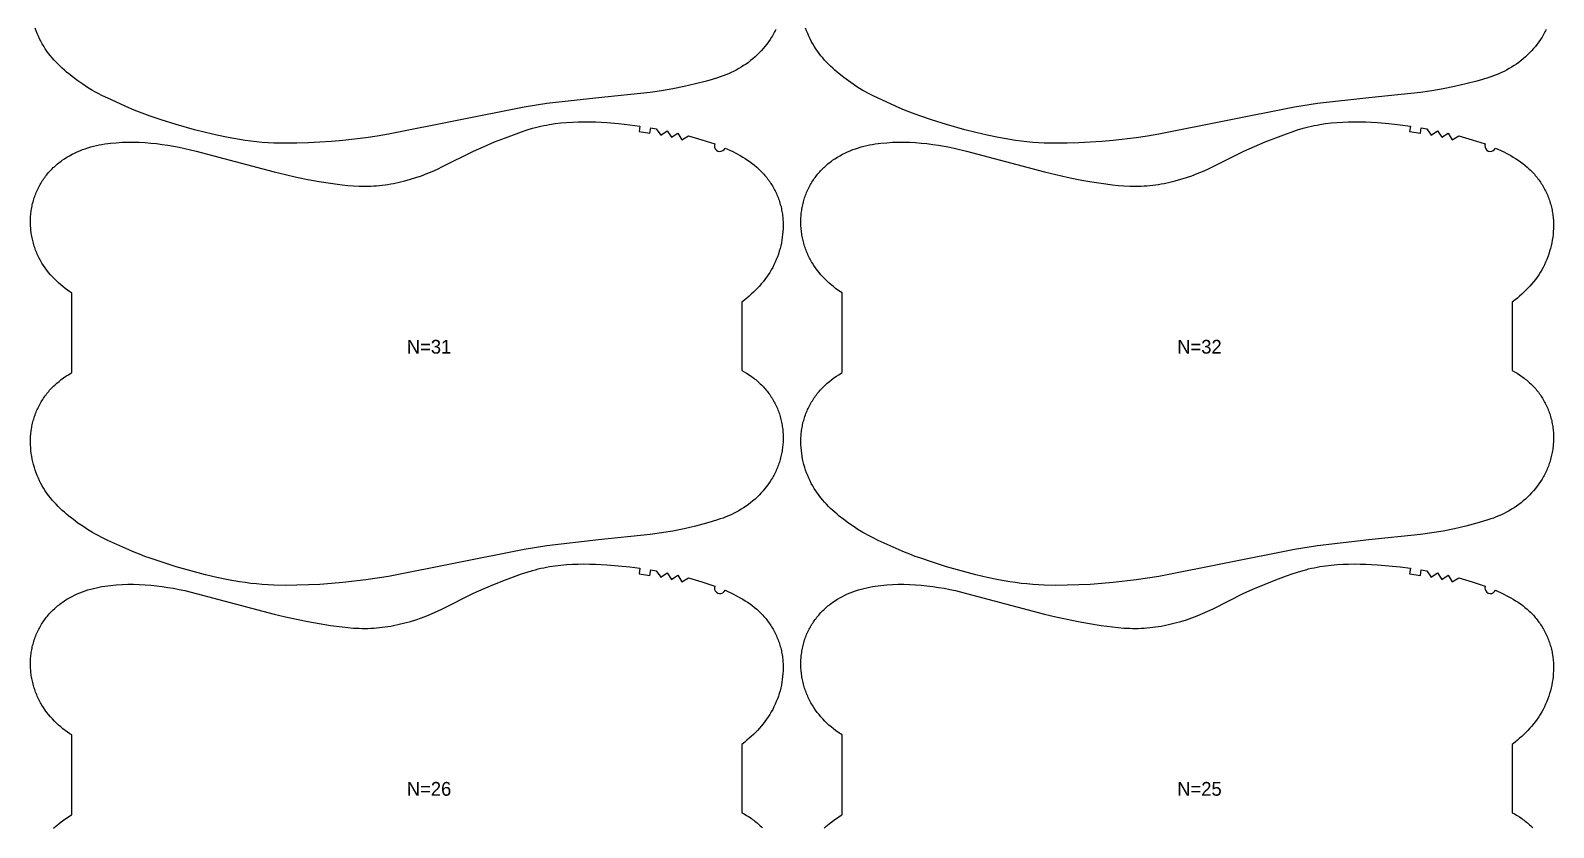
# Model space of a CAD drawing. Header units: inches. Extents: x 0 to 1960, y -78 to 1069.
# Drawn here: x 561 to 1115, y 490 to 780 of the extents above; entities that cross this region are included whole.
import ezdxf

# ---------------------------------------------------------------- set-up
doc = ezdxf.new("R2010")
doc.units = ezdxf.units.IN

msp = doc.modelspace()

# ---------------------------------------------------------------- linework, layer by layer
at = {"layer": '1'}
for points in [[(831.8491, 779.9067), (831.6227, 779.435), (831.3878, 778.9673), (831.1443, 778.5039), (830.8927, 778.0449), (830.6329, 777.5903), (830.3651, 777.1402), (829.8063, 776.2541), (829.2175, 775.3873), (828.5998, 774.5407), (827.9547, 773.7149), (827.2831, 772.9108), (826.586, 772.129), (825.8643, 771.37), (825.1189, 770.6343), (824.3507, 769.9227), (823.5604, 769.2355), (822.7489, 768.5735), (821.9172, 767.9371), (821.0661, 767.3269), (820.1966, 766.7429), (819.3099, 766.1853), (818.4071, 765.6541), (817.4892, 765.1493), (816.5573, 764.6711), (815.6125, 764.2194), (814.6559, 763.7943), (813.6887, 763.3955), (812.7118, 763.0208), (811.7266, 762.6679), (810.7341, 762.3341), (808.7321, 761.7142), (806.7152, 761.1412), (802.6607, 760.0834), (798.5809, 759.1372), (794.4744, 758.3078), (790.3441, 757.6065), (786.1947, 757.0352), (767.4483, 755.0458), (748.7128, 752.9558), (740.4426, 751.6145), (691.1347, 741.822), (686.9989, 741.1559), (682.8509, 740.5663), (674.5311, 739.5766), (670.3584, 739.2053), (666.1788, 738.9195), (661.9947, 738.7143), (657.8071, 738.5906), (653.6174, 738.557), (649.4293, 738.6455), (647.3373, 738.7467), (645.2477, 738.8889), (643.1614, 739.0731), (641.0795, 739.3002), (639.0025, 739.5705), (636.9311, 739.8813), (632.8053, 740.6104), (628.7035, 741.4615), (624.6241, 742.4144), (620.5658, 743.4539), (613.9491, 745.3421), (608.5251, 747.0507), (604.5522, 748.3841), (602.5807, 749.091), (600.6243, 749.8364), (598.6856, 750.6255), (596.7607, 751.4495), (589.115, 754.8868), (587.2277, 755.7944), (585.367, 756.7523), (584.4493, 757.2552), (583.5407, 757.7745), (581.7503, 758.8598), (579.9955, 760.0036), (578.2762, 761.2011), (576.593, 762.449), (574.9509, 763.7499), (574.1472, 764.4214), (573.3559, 765.1076), (572.5778, 765.8089), (571.8138, 766.526), (571.0646, 767.2592), (570.3321, 768.0091), (569.6181, 768.7762), (568.9246, 769.5612), (568.2535, 770.3644), (567.6068, 771.1865), (566.9863, 772.0279), (566.394, 772.8893), (565.8315, 773.7708), (565.2991, 774.6715), (564.7969, 775.59), (564.325, 776.5251), (563.8834, 777.4754), (563.472, 778.4395), (563.091, 779.4163), (562.7405, 780.4044)], [(1111.8491, 779.9067), (1111.6227, 779.435), (1111.3878, 778.9673), (1111.1443, 778.5039), (1110.8927, 778.0449), (1110.6329, 777.5903), (1110.3651, 777.1402), (1109.8063, 776.2541), (1109.2175, 775.3873), (1108.5998, 774.5407), (1107.9547, 773.7149), (1107.2831, 772.9108), (1106.586, 772.129), (1105.8643, 771.37), (1105.1189, 770.6343), (1104.3507, 769.9227), (1103.5604, 769.2355), (1102.7489, 768.5735), (1101.9172, 767.9371), (1101.0661, 767.3269), (1100.1966, 766.7429), (1099.3099, 766.1853), (1098.4071, 765.6541), (1097.4892, 765.1493), (1096.5573, 764.6711), (1095.6125, 764.2194), (1094.6559, 763.7943), (1093.6887, 763.3955), (1092.7118, 763.0208), (1091.7266, 762.6679), (1090.7341, 762.3341), (1088.7321, 761.7142), (1086.7152, 761.1412), (1082.6607, 760.0834), (1078.5809, 759.1372), (1074.4744, 758.3078), (1070.3441, 757.6065), (1066.1947, 757.0352), (1047.4483, 755.0458), (1028.7128, 752.9558), (1020.4426, 751.6145), (971.1347, 741.822), (966.9989, 741.1559), (962.8509, 740.5663), (954.5311, 739.5766), (950.3584, 739.2053), (946.1788, 738.9195), (941.9947, 738.7143), (937.8071, 738.5906), (933.6174, 738.557), (929.4293, 738.6455), (927.3373, 738.7467), (925.2477, 738.8889), (923.1614, 739.0731), (921.0795, 739.3002), (919.0025, 739.5705), (916.9311, 739.8813), (912.8053, 740.6104), (908.7035, 741.4615), (904.6241, 742.4144), (900.5658, 743.4539), (893.9491, 745.3421), (888.5251, 747.0507), (884.5522, 748.3841), (882.5807, 749.091), (880.6243, 749.8364), (878.6856, 750.6255), (876.7607, 751.4495), (869.115, 754.8868), (867.2277, 755.7944), (865.367, 756.7523), (864.4493, 757.2552), (863.5407, 757.7745), (861.7503, 758.8598), (859.9955, 760.0036), (858.2762, 761.2011), (856.593, 762.449), (854.9509, 763.7499), (854.1472, 764.4214), (853.3559, 765.1076), (852.5778, 765.8089), (851.8138, 766.526), (851.0646, 767.2592), (850.3321, 768.0091), (849.6181, 768.7762), (848.9246, 769.5612), (848.2535, 770.3644), (847.6068, 771.1865), (846.9863, 772.0279), (846.394, 772.8893), (845.8315, 773.7708), (845.2991, 774.6715), (844.7969, 775.59), (844.325, 776.5251), (843.8834, 777.4754), (843.472, 778.4395), (843.091, 779.4163), (842.7405, 780.4044)], [(569.4197, 489.7499), (569.7977, 490.1113), (570.1823, 490.4655), (570.5733, 490.8125), (571.3736, 491.4856), (572.1965, 492.1318), (573.0399, 492.7525), (573.9017, 493.3487), (574.78, 493.9218), (575.6725, 494.4731), (576, 494.6651), (576, 523.6546), (575.3584, 524.0581), (574.4889, 524.642), (573.6378, 525.2523), (572.8061, 525.8887), (571.9946, 526.5507), (571.2043, 527.2378), (570.4361, 527.9495), (569.6906, 528.6852), (568.969, 529.4442), (568.2719, 530.226), (567.6003, 531.0301), (566.9552, 531.8559), (566.3375, 532.7025), (565.7487, 533.5693), (565.1899, 534.4554), (564.9221, 534.9055), (564.6623, 535.3601), (564.4107, 535.8191), (564.1672, 536.2825), (563.9323, 536.7502), (563.7058, 537.2219), (563.4882, 537.6978), (563.2794, 538.1775), (563.0796, 538.6612), (562.8889, 539.1485), (562.7072, 539.6393), (562.5347, 540.1334), (562.3712, 540.6306), (562.2168, 541.1309), (562.0716, 541.6339), (561.9355, 542.1396), (561.8086, 542.6476), (561.6909, 543.158), (561.5823, 543.6704), (561.483, 544.1847), (561.3928, 544.7008), (561.312, 545.2184), (561.2403, 545.7374), (561.178, 546.2576), (561.1249, 546.7789), (561.0811, 547.3009), (561.0467, 547.8237), (561.0217, 548.3469), (561.0061, 548.8705), (561, 549.3943), (561.0034, 549.918), (561.0163, 550.4415), (561.0388, 550.9646), (561.0709, 551.4873), (561.1126, 552.0091), (561.164, 552.5301), (561.2251, 553.0501), (561.296, 553.5688), (561.3766, 554.0861), (561.4671, 554.6017), (561.5674, 555.1157), (561.6776, 555.6276), (561.7975, 556.1374), (561.9272, 556.6448), (562.0666, 557.1497), (562.2157, 557.6518), (562.3744, 558.1509), (562.5427, 558.6468), (562.7206, 559.1393), (562.908, 559.6282), (563.105, 560.1134), (563.3114, 560.5945), (563.5272, 561.0715), (563.7524, 561.5441), (563.987, 562.012), (564.2309, 562.4752), (564.4841, 562.9333), (564.7464, 563.3863), (565.0177, 563.8341), (565.2978, 564.2763), (565.5867, 564.713), (565.884, 565.144), (566.1898, 565.5691), (566.5038, 565.9882), (566.8259, 566.4011), (567.156, 566.8078), (567.4939, 567.2079), (567.8394, 567.6016), (568.1924, 567.9884), (568.5527, 568.3684), (568.9203, 568.7414), (569.2949, 569.1073), (569.6764, 569.4658), (570.0646, 569.817), (570.4594, 570.1609), (570.8605, 570.4974), (571.2677, 570.8265), (571.6809, 571.1482), (572.0999, 571.4624), (572.5244, 571.7691), (573.3894, 572.3602), (574.2744, 572.921), (575.178, 573.4515), (576.0985, 573.9514), (577.0345, 574.4207), (577.9848, 574.8597), (578.9483, 575.269), (579.9239, 575.649), (580.9103, 576.0003), (581.9064, 576.3234), (582.9111, 576.6186), (583.9233, 576.8867), (584.9419, 577.1281), (585.966, 577.344), (586.9952, 577.5359), (588.0287, 577.7049), (589.0658, 577.8524), (590.106, 577.9797), (592.1925, 578.1789), (594.2837, 578.3114), (596.3772, 578.3803), (598.4714, 578.3866), (600.5648, 578.3319), (602.6557, 578.218), (604.7433, 578.0488), (606.8267, 577.8291), (608.9051, 577.5634), (610.9776, 577.2555), (613.0432, 576.9053), (615.1007, 576.5121), (617.1489, 576.075), (621.2182, 575.0826), (649.5628, 567.5574), (653.6364, 566.5791), (657.7269, 565.6739), (661.834, 564.8478), (665.9557, 564.0982), (670.0906, 563.4283), (674.2429, 562.873), (676.3269, 562.6527), (678.4154, 562.4833), (680.5068, 562.3764), (681.5532, 562.35), (682.5999, 562.3435), (683.6466, 562.3581), (684.6929, 562.3938), (685.7386, 562.4502), (686.7831, 562.5269), (687.826, 562.6236), (688.867, 562.74), (689.9057, 562.8756), (690.9416, 563.0302), (691.9745, 563.2033), (693.004, 563.3945), (695.0527, 563.8288), (697.0868, 564.3291), (699.1052, 564.891), (701.1067, 565.5111), (703.089, 566.1892), (705.0497, 566.926), (706.9865, 567.7219), (708.8982, 568.5753), (710.7896, 569.4743), (722.0331, 575.0925), (725.8468, 576.8258), (729.707, 578.454), (733.6029, 579.9927), (737.5326, 581.4455), (739.5109, 582.1375), (741.5009, 582.7933), (743.5056, 583.3981), (744.5144, 583.6766), (745.528, 583.9368), (746.5467, 584.1771), (747.5701, 584.3978), (748.5977, 584.5993), (749.6291, 584.7822), (751.7011, 585.0944), (753.7822, 585.3387), (755.8689, 585.52), (757.9596, 585.6443), (760.0529, 585.7181), (762.1475, 585.7479), (764.2424, 585.739), (766.3365, 585.6923), (768.4294, 585.6074), (770.5201, 585.484), (774.6937, 585.1276), (778.8567, 584.6552), (782.5279, 584.1669), (782.2469, 582.1867), (786.161, 581.5912), (786.4823, 583.5652), (788.4545, 583.2331), (790.0556, 580.9121), (792.3864, 582.498), (793.9225, 580.1355), (796.296, 581.6535), (797.7578, 579.2451), (800.1773, 580.6884), (804.9681, 579.2607), (809.7254, 577.7253), (809.5962, 577.1188), (809.6591, 576.5019), (809.9079, 575.934), (810.3187, 575.4695), (810.852, 575.1533), (811.4566, 575.0156), (812.0743, 575.0697), (812.6457, 575.3104), (813.1159, 575.7146), (813.4397, 576.2434), (813.4397, 576.2434), (816.2459, 574.941), (817.622, 574.2331), (818.9776, 573.4848), (819.8824, 572.9543), (820.775, 572.403), (821.6533, 571.8299), (822.5151, 571.2337), (823.3585, 570.613), (824.1814, 569.9668), (824.9817, 569.2937), (825.3727, 568.9467), (825.7573, 568.5925), (826.1353, 568.2311), (826.5064, 567.8625), (826.8706, 567.4869), (827.2278, 567.1043), (827.5778, 566.7151), (827.9206, 566.3193), (828.2559, 565.9171), (828.5837, 565.5087), (828.9039, 565.0941), (829.2163, 564.6736), (829.5208, 564.2473), (829.8173, 563.8153), (830.1056, 563.3779), (830.3858, 562.9351), (830.6575, 562.4871), (830.9208, 562.034), (831.1754, 561.5761), (831.4213, 561.1135), (831.6585, 560.6463), (831.8869, 560.1748), (832.1063, 559.6991), (832.3167, 559.2194), (832.518, 558.7358), (832.7102, 558.2486), (832.8932, 557.7578), (833.0668, 557.2638), (833.231, 556.7666), (833.3858, 556.2665), (833.5311, 555.7635), (833.6667, 555.2579), (833.7926, 554.7499), (833.9088, 554.2397), (834.0151, 553.7273), (834.1116, 553.213), (834.1985, 552.6969), (834.2757, 552.1793), (834.3433, 551.6603), (834.4014, 551.1401), (834.4502, 550.6188), (834.4895, 550.0967), (834.5196, 549.5739), (834.5405, 549.0506), (834.555, 548.0031), (834.5335, 546.9557), (834.4766, 545.9097), (834.385, 544.8665), (834.259, 543.8271), (834.0994, 542.7924), (833.9066, 541.7632), (833.6811, 540.7404), (833.4236, 539.725), (833.1346, 538.7178), (832.8145, 537.7196), (832.464, 536.7315), (832.083, 535.7547), (831.6716, 534.7906), (831.23, 533.8403), (830.7581, 532.9052), (830.2559, 531.9867), (829.7235, 531.086), (829.161, 530.2045), (828.5687, 529.3431), (827.9482, 528.5017), (827.3015, 527.6796), (826.6304, 526.8764), (825.9369, 526.0914), (825.2229, 525.3243), (824.4904, 524.5744), (823.7412, 523.8412), (822.9772, 523.1241), (822.1991, 522.4227), (821.4078, 521.7366), (820.6041, 521.0651), (819.555, 520.234), (819.555, 495.4167), (820.377, 494.9703), (821.2806, 494.4398), (822.1656, 493.879), (823.0306, 493.288), (823.4551, 492.9812), (823.8741, 492.667), (824.2873, 492.3453), (824.6945, 492.0162), (825.0956, 491.6797), (825.4904, 491.3358), (825.8786, 490.9846), (826.2601, 490.6261), (826.6347, 490.2602), (827.0023, 489.8872)], [(849.4197, 489.7499), (849.7977, 490.1113), (850.1823, 490.4655), (850.5733, 490.8125), (851.3736, 491.4856), (852.1965, 492.1318), (853.0399, 492.7525), (853.9017, 493.3487), (854.78, 493.9218), (855.6725, 494.4731), (856, 494.6651), (856, 523.6546), (855.3584, 524.0581), (854.4889, 524.642), (853.6378, 525.2523), (852.8061, 525.8887), (851.9946, 526.5507), (851.2043, 527.2378), (850.4361, 527.9495), (849.6906, 528.6852), (848.969, 529.4442), (848.2719, 530.226), (847.6003, 531.0301), (846.9552, 531.8559), (846.3375, 532.7025), (845.7487, 533.5693), (845.1899, 534.4554), (844.9221, 534.9055), (844.6623, 535.3601), (844.4107, 535.8191), (844.1672, 536.2825), (843.9323, 536.7502), (843.7058, 537.2219), (843.4882, 537.6978), (843.2794, 538.1775), (843.0796, 538.6612), (842.8889, 539.1485), (842.7072, 539.6393), (842.5347, 540.1334), (842.3712, 540.6306), (842.2168, 541.1309), (842.0716, 541.6339), (841.9355, 542.1396), (841.8086, 542.6476), (841.6909, 543.158), (841.5823, 543.6704), (841.483, 544.1847), (841.3928, 544.7008), (841.312, 545.2184), (841.2403, 545.7374), (841.178, 546.2576), (841.1249, 546.7789), (841.0811, 547.3009), (841.0467, 547.8237), (841.0217, 548.3469), (841.0061, 548.8705), (841, 549.3943), (841.0034, 549.918), (841.0163, 550.4415), (841.0388, 550.9646), (841.0709, 551.4873), (841.1126, 552.0091), (841.164, 552.5301), (841.2251, 553.0501), (841.296, 553.5688), (841.3766, 554.0861), (841.4671, 554.6017), (841.5674, 555.1157), (841.6776, 555.6276), (841.7975, 556.1374), (841.9272, 556.6448), (842.0666, 557.1497), (842.2157, 557.6518), (842.3744, 558.1509), (842.5427, 558.6468), (842.7206, 559.1393), (842.908, 559.6282), (843.105, 560.1134), (843.3114, 560.5945), (843.5272, 561.0715), (843.7524, 561.5441), (843.987, 562.012), (844.2309, 562.4752), (844.4841, 562.9333), (844.7464, 563.3863), (845.0177, 563.8341), (845.2978, 564.2763), (845.5867, 564.713), (845.884, 565.144), (846.1898, 565.5691), (846.5038, 565.9882), (846.8259, 566.4011), (847.156, 566.8078), (847.4939, 567.2079), (847.8394, 567.6016), (848.1924, 567.9884), (848.5527, 568.3684), (848.9203, 568.7414), (849.2949, 569.1073), (849.6764, 569.4658), (850.0646, 569.817), (850.4594, 570.1609), (850.8605, 570.4974), (851.2677, 570.8265), (851.6809, 571.1482), (852.0999, 571.4624), (852.5244, 571.7691), (853.3894, 572.3602), (854.2744, 572.921), (855.178, 573.4515), (856.0985, 573.9514), (857.0345, 574.4207), (857.9848, 574.8597), (858.9483, 575.269), (859.9239, 575.649), (860.9103, 576.0003), (861.9064, 576.3234), (862.9111, 576.6186), (863.9233, 576.8867), (864.9419, 577.1281), (865.966, 577.344), (866.9952, 577.5359), (868.0287, 577.7049), (869.0658, 577.8524), (870.106, 577.9797), (872.1925, 578.1789), (874.2837, 578.3114), (876.3772, 578.3803), (878.4714, 578.3866), (880.5648, 578.3319), (882.6557, 578.218), (884.7433, 578.0488), (886.8267, 577.8291), (888.9051, 577.5634), (890.9776, 577.2555), (893.0432, 576.9053), (895.1007, 576.5121), (897.1489, 576.075), (901.2182, 575.0826), (929.5628, 567.5574), (933.6364, 566.5791), (937.7269, 565.6739), (941.834, 564.8478), (945.9557, 564.0982), (950.0906, 563.4283), (954.2429, 562.873), (956.3269, 562.6527), (958.4154, 562.4833), (960.5068, 562.3764), (961.5532, 562.35), (962.5999, 562.3435), (963.6466, 562.3581), (964.6929, 562.3938), (965.7386, 562.4502), (966.7831, 562.5269), (967.826, 562.6236), (968.867, 562.74), (969.9057, 562.8756), (970.9416, 563.0302), (971.9745, 563.2033), (973.004, 563.3945), (975.0527, 563.8288), (977.0868, 564.3291), (979.1052, 564.891), (981.1067, 565.5111), (983.089, 566.1892), (985.0497, 566.926), (986.9865, 567.7219), (988.8982, 568.5753), (990.7896, 569.4743), (1002.0331, 575.0925), (1005.8468, 576.8258), (1009.707, 578.454), (1013.6029, 579.9927), (1017.5326, 581.4455), (1019.5109, 582.1375), (1021.5009, 582.7933), (1023.5056, 583.3981), (1024.5144, 583.6766), (1025.528, 583.9368), (1026.5467, 584.1771), (1027.5701, 584.3978), (1028.5977, 584.5993), (1029.6291, 584.7822), (1031.7011, 585.0944), (1033.7822, 585.3387), (1035.8689, 585.52), (1037.9596, 585.6443), (1040.0529, 585.7181), (1042.1475, 585.7479), (1044.2424, 585.739), (1046.3365, 585.6923), (1048.4294, 585.6074), (1050.5201, 585.484), (1054.6937, 585.1276), (1058.8567, 584.6552), (1062.5279, 584.1669), (1062.2469, 582.1867), (1066.161, 581.5912), (1066.4823, 583.5652), (1068.4545, 583.2331), (1070.0556, 580.9121), (1072.3864, 582.498), (1073.9225, 580.1355), (1076.296, 581.6535), (1077.7578, 579.2451), (1080.1773, 580.6884), (1084.9681, 579.2607), (1089.7254, 577.7253), (1089.5962, 577.1188), (1089.6591, 576.5019), (1089.9079, 575.934), (1090.3187, 575.4695), (1090.852, 575.1533), (1091.4566, 575.0156), (1092.0743, 575.0697), (1092.6457, 575.3104), (1093.1159, 575.7146), (1093.4397, 576.2434), (1093.4397, 576.2434), (1096.2459, 574.941), (1097.622, 574.2331), (1098.9776, 573.4848), (1099.8824, 572.9543), (1100.775, 572.403), (1101.6533, 571.8299), (1102.5151, 571.2337), (1103.3585, 570.613), (1104.1814, 569.9668), (1104.9817, 569.2937), (1105.3727, 568.9467), (1105.7573, 568.5925), (1106.1353, 568.2311), (1106.5064, 567.8625), (1106.8706, 567.4869), (1107.2278, 567.1043), (1107.5778, 566.7151), (1107.9206, 566.3193), (1108.2559, 565.9171), (1108.5837, 565.5087), (1108.9039, 565.0941), (1109.2163, 564.6736), (1109.5208, 564.2473), (1109.8173, 563.8153), (1110.1056, 563.3779), (1110.3858, 562.9351), (1110.6575, 562.4871), (1110.9208, 562.034), (1111.1754, 561.5761), (1111.4213, 561.1135), (1111.6585, 560.6463), (1111.8869, 560.1748), (1112.1063, 559.6991), (1112.3167, 559.2194), (1112.518, 558.7358), (1112.7102, 558.2486), (1112.8932, 557.7578), (1113.0668, 557.2638), (1113.231, 556.7666), (1113.3858, 556.2665), (1113.5311, 555.7635), (1113.6667, 555.2579), (1113.7926, 554.7499), (1113.9088, 554.2397), (1114.0151, 553.7273), (1114.1116, 553.213), (1114.1985, 552.6969), (1114.2757, 552.1793), (1114.3433, 551.6603), (1114.4014, 551.1401), (1114.4502, 550.6188), (1114.4895, 550.0967), (1114.5196, 549.5739), (1114.5405, 549.0506), (1114.555, 548.0031), (1114.5335, 546.9557), (1114.4766, 545.9097), (1114.385, 544.8665), (1114.259, 543.8271), (1114.0994, 542.7924), (1113.9066, 541.7632), (1113.6811, 540.7404), (1113.4236, 539.725), (1113.1346, 538.7178), (1112.8145, 537.7196), (1112.464, 536.7315), (1112.083, 535.7547), (1111.6716, 534.7906), (1111.23, 533.8403), (1110.7581, 532.9052), (1110.2559, 531.9867), (1109.7235, 531.086), (1109.161, 530.2045), (1108.5687, 529.3431), (1107.9482, 528.5017), (1107.3015, 527.6796), (1106.6304, 526.8764), (1105.9369, 526.0914), (1105.2229, 525.3243), (1104.4904, 524.5744), (1103.7412, 523.8412), (1102.9772, 523.1241), (1102.1991, 522.4227), (1101.4078, 521.7366), (1100.6041, 521.0651), (1099.555, 520.234), (1099.555, 495.4167), (1100.377, 494.9703), (1101.2806, 494.4398), (1102.1656, 493.879), (1103.0306, 493.288), (1103.4551, 492.9812), (1103.8741, 492.667), (1104.2873, 492.3453), (1104.6945, 492.0162), (1105.0956, 491.6797), (1105.4904, 491.3358), (1105.8786, 490.9846), (1106.2601, 490.6261), (1106.6347, 490.2602), (1107.0023, 489.8872)]]:
    msp.add_lwpolyline(points, dxfattribs=at)
for points in [[(813.4397, 736.8264), (816.2459, 735.524), (817.622, 734.8161), (818.9776, 734.0678), (819.8824, 733.5373), (820.775, 732.986), (821.6533, 732.4129), (822.5151, 731.8167), (823.3585, 731.196), (824.1814, 730.5498), (824.9817, 729.8767), (825.3727, 729.5297), (825.7573, 729.1755), (826.1353, 728.8141), (826.5064, 728.4455), (826.8706, 728.0699), (827.2278, 727.6873), (827.5778, 727.2981), (827.9206, 726.9023), (828.2559, 726.5001), (828.5837, 726.0917), (828.9039, 725.6771), (829.2163, 725.2566), (829.5208, 724.8303), (829.8173, 724.3983), (830.1056, 723.9609), (830.3858, 723.5181), (830.6575, 723.0701), (830.9208, 722.617), (831.1754, 722.1591), (831.4213, 721.6965), (831.6585, 721.2293), (831.8869, 720.7578), (832.1063, 720.2821), (832.3167, 719.8024), (832.518, 719.3188), (832.7102, 718.8316), (832.8932, 718.3408), (833.0668, 717.8468), (833.231, 717.3496), (833.3858, 716.8495), (833.5311, 716.3465), (833.6667, 715.8409), (833.7926, 715.3329), (833.9088, 714.8227), (834.0151, 714.3103), (834.1116, 713.796), (834.1985, 713.2799), (834.2757, 712.7623), (834.3433, 712.2433), (834.4014, 711.7231), (834.4502, 711.2018), (834.4895, 710.6797), (834.5196, 710.1569), (834.5405, 709.6336), (834.555, 708.5861), (834.5335, 707.5387), (834.4766, 706.4927), (834.385, 705.4495), (834.259, 704.4101), (834.0994, 703.3754), (833.9066, 702.3462), (833.6811, 701.3234), (833.4236, 700.308), (833.1346, 699.3008), (832.8145, 698.3026), (832.464, 697.3145), (832.083, 696.3377), (831.6716, 695.3736), (831.23, 694.4233), (830.7581, 693.4882), (830.2559, 692.5697), (829.7235, 691.669), (829.161, 690.7875), (828.5687, 689.9261), (827.9482, 689.0847), (827.3015, 688.2626), (826.6304, 687.4594), (825.9369, 686.6744), (825.2229, 685.9073), (824.4904, 685.1574), (823.7412, 684.4242), (822.9772, 683.7071), (822.1991, 683.0057), (821.4078, 682.3196), (820.6041, 681.6481), (819.555, 680.817), (819.555, 655.9997), (820.377, 655.5533), (821.2806, 655.0228), (822.1656, 654.462), (823.0306, 653.871), (823.4551, 653.5642), (823.8741, 653.25), (824.2873, 652.9283), (824.6945, 652.5992), (825.0956, 652.2627), (825.4904, 651.9188), (825.8786, 651.5676), (826.2601, 651.2091), (826.6347, 650.8432), (827.0023, 650.4702), (827.3626, 650.0902), (827.7156, 649.7034), (828.0611, 649.3098), (828.399, 648.9096), (828.7291, 648.5029), (829.0512, 648.09), (829.3652, 647.6709), (829.6709, 647.2458), (829.9683, 646.8148), (830.2572, 646.3781), (830.5373, 645.9359), (830.8086, 645.4882), (831.0709, 645.0351), (831.3241, 644.577), (831.568, 644.1138), (831.8026, 643.6459), (832.0278, 643.1733), (832.2436, 642.6964), (832.45, 642.2152), (832.647, 641.73), (832.8344, 641.2411), (833.0123, 640.7486), (833.1806, 640.2527), (833.3393, 639.7536), (833.4884, 639.2515), (833.6278, 638.7467), (833.7575, 638.2392), (833.8774, 637.7294), (833.9876, 637.2175), (834.0879, 636.7036), (834.1784, 636.1879), (834.259, 635.6706), (834.3299, 635.1519), (834.391, 634.632), (834.4424, 634.111), (834.4841, 633.5891), (834.5162, 633.0665), (834.5387, 632.5433), (834.5516, 632.0198), (834.555, 631.4961), (834.5489, 630.9723), (834.5333, 630.4488), (834.5083, 629.9255), (834.4739, 629.4027), (834.4301, 628.8807), (834.377, 628.3594), (834.3147, 627.8392), (834.243, 627.3202), (834.1622, 626.8026), (834.072, 626.2865), (833.9727, 625.7722), (833.8641, 625.2598), (833.7464, 624.7494), (833.6195, 624.2414), (833.4834, 623.7357), (833.3382, 623.2327), (833.1838, 622.7325), (833.0203, 622.2352), (832.8478, 621.7411), (832.6661, 621.2503), (832.4754, 620.763), (832.2756, 620.2794), (832.0668, 619.7996), (831.8491, 619.3237), (831.6227, 618.852), (831.3878, 618.3843), (831.1443, 617.9209), (830.8927, 617.4619), (830.6329, 617.0073), (830.3651, 616.5572), (829.8063, 615.6711), (829.2175, 614.8043), (828.5998, 613.9577), (827.9547, 613.1319), (827.2831, 612.3278), (826.586, 611.546), (825.8643, 610.787), (825.1189, 610.0513), (824.3507, 609.3397), (823.5604, 608.6525), (822.7489, 607.9905), (821.9172, 607.3541), (821.0661, 606.7439), (820.1966, 606.1599), (819.3099, 605.6023), (818.4071, 605.0711), (817.4892, 604.5663), (816.5573, 604.0881), (815.6125, 603.6364), (814.6559, 603.2113), (813.6887, 602.8125), (812.7118, 602.4378), (811.7266, 602.0849), (810.7341, 601.7511), (808.7321, 601.1312), (806.7152, 600.5582), (802.6607, 599.5004), (798.5809, 598.5542), (794.4744, 597.7248), (790.3441, 597.0235), (786.1947, 596.4522), (767.4483, 594.4628), (748.7128, 592.3728), (740.4426, 591.0315), (691.1347, 581.239), (686.9989, 580.5729), (682.8509, 579.9833), (674.5311, 578.9936), (670.3584, 578.6223), (666.1788, 578.3365), (661.9947, 578.1313), (657.8071, 578.0076), (653.6174, 577.974), (649.4293, 578.0625), (647.3373, 578.1637), (645.2477, 578.3059), (643.1614, 578.4901), (641.0795, 578.7172), (639.0025, 578.9875), (636.9311, 579.2983), (632.8053, 580.0274), (628.7035, 580.8785), (624.6241, 581.8314), (620.5658, 582.8709), (613.9491, 584.7591), (608.5251, 586.4677), (604.5522, 587.8011), (602.5807, 588.508), (600.6243, 589.2534), (598.6856, 590.0425), (596.7607, 590.8665), (589.115, 594.3038), (587.2277, 595.2114), (585.367, 596.1693), (584.4493, 596.6722), (583.5407, 597.1915), (581.7503, 598.2768), (579.9955, 599.4206), (578.2762, 600.6181), (576.593, 601.866), (574.9509, 603.1669), (574.1472, 603.8384), (573.3559, 604.5246), (572.5778, 605.2259), (571.8138, 605.943), (571.0646, 606.6762), (570.3321, 607.4261), (569.6181, 608.1932), (568.9246, 608.9782), (568.2535, 609.7814), (567.6068, 610.6035), (566.9863, 611.4449), (566.394, 612.3063), (565.8315, 613.1878), (565.2991, 614.0885), (564.7969, 615.007), (564.325, 615.9421), (563.8834, 616.8924), (563.472, 617.8565), (563.091, 618.8333), (562.7405, 619.8214), (562.4204, 620.8196), (562.1314, 621.8268), (561.8739, 622.8422), (561.6484, 623.865), (561.4556, 624.8942), (561.296, 625.929), (561.17, 626.9683), (561.0784, 628.0115), (561.0215, 629.0575), (561, 630.1049), (561.0145, 631.1524), (561.0354, 631.6757), (561.0655, 632.1985), (561.1048, 632.7206), (561.1536, 633.2419), (561.2117, 633.7621), (561.2793, 634.2811), (561.3565, 634.7987), (561.4434, 635.3148), (561.5399, 635.8291), (561.6462, 636.3415), (561.7624, 636.8517), (561.8883, 637.3598), (562.0239, 637.8653), (562.1692, 638.3683), (562.3239, 638.8684), (562.4882, 639.3656), (562.6618, 639.8596), (562.8448, 640.3504), (563.037, 640.8376), (563.2383, 641.3212), (563.4487, 641.8009), (563.6681, 642.2766), (563.8965, 642.7481), (564.1336, 643.2153), (564.3796, 643.6779), (564.6342, 644.1358), (564.8975, 644.5889), (565.1692, 645.0369), (565.4493, 645.4797), (565.7377, 645.9171), (566.0342, 646.3491), (566.3387, 646.7754), (566.6511, 647.1959), (566.9713, 647.6105), (567.2991, 648.019), (567.6344, 648.4211), (567.9772, 648.8169), (568.3272, 649.2062), (568.6844, 649.5887), (569.0486, 649.9643), (569.4197, 650.3329), (569.7977, 650.6943), (570.1823, 651.0485), (570.5733, 651.3955), (571.3736, 652.0686), (572.1965, 652.7148), (573.0399, 653.3355), (573.9017, 653.9317), (574.78, 654.5048), (575.6725, 655.0561), (576, 655.2481), (576, 684.2376), (575.3584, 684.6411), (574.4889, 685.225), (573.6378, 685.8353), (572.8061, 686.4717), (571.9946, 687.1337), (571.2043, 687.8208), (570.4361, 688.5325), (569.6906, 689.2682), (568.969, 690.0272), (568.2719, 690.809), (567.6003, 691.6131), (566.9552, 692.4389), (566.3375, 693.2855), (565.7487, 694.1523), (565.1899, 695.0384), (564.9221, 695.4885), (564.6623, 695.9431), (564.4107, 696.4021), (564.1672, 696.8655), (563.9323, 697.3332), (563.7058, 697.8049), (563.4882, 698.2808), (563.2794, 698.7605), (563.0796, 699.2442), (562.8889, 699.7315), (562.7072, 700.2223), (562.5347, 700.7164), (562.3712, 701.2136), (562.2168, 701.7139), (562.0716, 702.2169), (561.9355, 702.7226), (561.8086, 703.2306), (561.6909, 703.741), (561.5823, 704.2534), (561.483, 704.7677), (561.3928, 705.2838), (561.312, 705.8014), (561.2403, 706.3204), (561.178, 706.8406), (561.1249, 707.3619), (561.0811, 707.8839), (561.0467, 708.4067), (561.0217, 708.9299), (561.0061, 709.4535), (561, 709.9773), (561.0034, 710.501), (561.0163, 711.0245), (561.0388, 711.5476), (561.0709, 712.0703), (561.1126, 712.5921), (561.164, 713.1131), (561.2251, 713.6331), (561.296, 714.1518), (561.3766, 714.6691), (561.4671, 715.1847), (561.5674, 715.6987), (561.6776, 716.2106), (561.7975, 716.7204), (561.9272, 717.2278), (562.0666, 717.7327), (562.2157, 718.2348), (562.3744, 718.7339), (562.5427, 719.2298), (562.7206, 719.7223), (562.908, 720.2112), (563.105, 720.6964), (563.3114, 721.1775), (563.5272, 721.6545), (563.7524, 722.1271), (563.987, 722.595), (564.2309, 723.0582), (564.4841, 723.5163), (564.7464, 723.9693), (565.0177, 724.4171), (565.2978, 724.8593), (565.5867, 725.296), (565.884, 725.727), (566.1898, 726.1521), (566.5038, 726.5712), (566.8259, 726.9841), (567.156, 727.3908), (567.4939, 727.7909), (567.8394, 728.1846), (568.1924, 728.5714), (568.5527, 728.9514), (568.9203, 729.3244), (569.2949, 729.6903), (569.6764, 730.0488), (570.0646, 730.4), (570.4594, 730.7439), (570.8605, 731.0804), (571.2677, 731.4095), (571.6809, 731.7312), (572.0999, 732.0454), (572.5244, 732.3521), (573.3894, 732.9432), (574.2744, 733.504), (575.178, 734.0345), (576.0985, 734.5344), (577.0345, 735.0037), (577.9848, 735.4427), (578.9483, 735.852), (579.9239, 736.232), (580.9103, 736.5833), (581.9064, 736.9064), (582.9111, 737.2016), (583.9233, 737.4697), (584.9419, 737.7111), (585.966, 737.927), (586.9952, 738.1189), (588.0287, 738.2879), (589.0658, 738.4354), (590.106, 738.5627), (592.1925, 738.7619), (594.2837, 738.8944), (596.3772, 738.9633), (598.4714, 738.9696), (600.5648, 738.9149), (602.6557, 738.801), (604.7433, 738.6318), (606.8267, 738.4121), (608.9051, 738.1464), (610.9776, 737.8385), (613.0432, 737.4883), (615.1007, 737.0951), (617.1489, 736.658), (621.2182, 735.6656), (649.5628, 728.1404), (653.6364, 727.1621), (657.7269, 726.2569), (661.834, 725.4308), (665.9557, 724.6812), (670.0906, 724.0113), (674.2429, 723.456), (676.3269, 723.2357), (678.4154, 723.0663), (680.5068, 722.9594), (681.5532, 722.933), (682.5999, 722.9265), (683.6466, 722.9411), (684.6929, 722.9768), (685.7386, 723.0332), (686.7831, 723.1099), (687.826, 723.2066), (688.867, 723.323), (689.9057, 723.4586), (690.9416, 723.6132), (691.9745, 723.7863), (693.004, 723.9775), (695.0527, 724.4118), (697.0868, 724.9121), (699.1052, 725.474), (701.1067, 726.0941), (703.089, 726.7722), (705.0497, 727.509), (706.9865, 728.3049), (708.8982, 729.1583), (710.7896, 730.0573), (722.0331, 735.6755), (725.8468, 737.4088), (729.707, 739.037), (733.6029, 740.5757), (737.5326, 742.0285), (739.5109, 742.7205), (741.5009, 743.3763), (743.5056, 743.9811), (744.5144, 744.2596), (745.528, 744.5198), (746.5467, 744.7601), (747.5701, 744.9808), (748.5977, 745.1823), (749.6291, 745.3652), (751.7011, 745.6774), (753.7822, 745.9217), (755.8689, 746.103), (757.9596, 746.2273), (760.0529, 746.3011), (762.1475, 746.3309), (764.2424, 746.322), (766.3365, 746.2753), (768.4294, 746.1904), (770.5201, 746.067), (774.6937, 745.7106), (778.8567, 745.2382), (782.5279, 744.7499), (782.2469, 742.7697), (786.161, 742.1742), (786.4823, 744.1482), (788.4545, 743.8161), (790.0556, 741.4951), (792.3864, 743.081), (793.9225, 740.7185), (796.296, 742.2365), (797.7578, 739.8281), (800.1773, 741.2714), (804.9681, 739.8437), (809.7254, 738.3083), (809.5962, 737.7018), (809.6591, 737.0849), (809.9079, 736.517), (810.3187, 736.0525), (810.852, 735.7363), (811.4566, 735.5986), (812.0743, 735.6527), (812.6457, 735.8934), (813.1159, 736.2976), (813.4397, 736.8264)], [(1093.4397, 736.8264), (1096.2459, 735.524), (1097.622, 734.8161), (1098.9776, 734.0678), (1099.8824, 733.5373), (1100.775, 732.986), (1101.6533, 732.4129), (1102.5151, 731.8167), (1103.3585, 731.196), (1104.1814, 730.5498), (1104.9817, 729.8767), (1105.3727, 729.5297), (1105.7573, 729.1755), (1106.1353, 728.8141), (1106.5064, 728.4455), (1106.8706, 728.0699), (1107.2278, 727.6873), (1107.5778, 727.2981), (1107.9206, 726.9023), (1108.2559, 726.5001), (1108.5837, 726.0917), (1108.9039, 725.6771), (1109.2163, 725.2566), (1109.5208, 724.8303), (1109.8173, 724.3983), (1110.1056, 723.9609), (1110.3858, 723.5181), (1110.6575, 723.0701), (1110.9208, 722.617), (1111.1754, 722.1591), (1111.4213, 721.6965), (1111.6585, 721.2293), (1111.8869, 720.7578), (1112.1063, 720.2821), (1112.3167, 719.8024), (1112.518, 719.3188), (1112.7102, 718.8316), (1112.8932, 718.3408), (1113.0668, 717.8468), (1113.231, 717.3496), (1113.3858, 716.8495), (1113.5311, 716.3465), (1113.6667, 715.8409), (1113.7926, 715.3329), (1113.9088, 714.8227), (1114.0151, 714.3103), (1114.1116, 713.796), (1114.1985, 713.2799), (1114.2757, 712.7623), (1114.3433, 712.2433), (1114.4014, 711.7231), (1114.4502, 711.2018), (1114.4895, 710.6797), (1114.5196, 710.1569), (1114.5405, 709.6336), (1114.555, 708.5861), (1114.5335, 707.5387), (1114.4766, 706.4927), (1114.385, 705.4495), (1114.259, 704.4101), (1114.0994, 703.3754), (1113.9066, 702.3462), (1113.6811, 701.3234), (1113.4236, 700.308), (1113.1346, 699.3008), (1112.8145, 698.3026), (1112.464, 697.3145), (1112.083, 696.3377), (1111.6716, 695.3736), (1111.23, 694.4233), (1110.7581, 693.4882), (1110.2559, 692.5697), (1109.7235, 691.669), (1109.161, 690.7875), (1108.5687, 689.9261), (1107.9482, 689.0847), (1107.3015, 688.2626), (1106.6304, 687.4594), (1105.9369, 686.6744), (1105.2229, 685.9073), (1104.4904, 685.1574), (1103.7412, 684.4242), (1102.9772, 683.7071), (1102.1991, 683.0057), (1101.4078, 682.3196), (1100.6041, 681.6481), (1099.555, 680.817), (1099.555, 655.9997), (1100.377, 655.5533), (1101.2806, 655.0228), (1102.1656, 654.462), (1103.0306, 653.871), (1103.4551, 653.5642), (1103.8741, 653.25), (1104.2873, 652.9283), (1104.6945, 652.5992), (1105.0956, 652.2627), (1105.4904, 651.9188), (1105.8786, 651.5676), (1106.2601, 651.2091), (1106.6347, 650.8432), (1107.0023, 650.4702), (1107.3626, 650.0902), (1107.7156, 649.7034), (1108.0611, 649.3098), (1108.399, 648.9096), (1108.7291, 648.5029), (1109.0512, 648.09), (1109.3652, 647.6709), (1109.6709, 647.2458), (1109.9683, 646.8148), (1110.2572, 646.3781), (1110.5373, 645.9359), (1110.8086, 645.4882), (1111.0709, 645.0351), (1111.3241, 644.577), (1111.568, 644.1138), (1111.8026, 643.6459), (1112.0278, 643.1733), (1112.2436, 642.6964), (1112.45, 642.2152), (1112.647, 641.73), (1112.8344, 641.2411), (1113.0123, 640.7486), (1113.1806, 640.2527), (1113.3393, 639.7536), (1113.4884, 639.2515), (1113.6278, 638.7467), (1113.7575, 638.2392), (1113.8774, 637.7294), (1113.9876, 637.2175), (1114.0879, 636.7036), (1114.1784, 636.1879), (1114.259, 635.6706), (1114.3299, 635.1519), (1114.391, 634.632), (1114.4424, 634.111), (1114.4841, 633.5891), (1114.5162, 633.0665), (1114.5387, 632.5433), (1114.5516, 632.0198), (1114.555, 631.4961), (1114.5489, 630.9723), (1114.5333, 630.4488), (1114.5083, 629.9255), (1114.4739, 629.4027), (1114.4301, 628.8807), (1114.377, 628.3594), (1114.3147, 627.8392), (1114.243, 627.3202), (1114.1622, 626.8026), (1114.072, 626.2865), (1113.9727, 625.7722), (1113.8641, 625.2598), (1113.7464, 624.7494), (1113.6195, 624.2414), (1113.4834, 623.7357), (1113.3382, 623.2327), (1113.1838, 622.7325), (1113.0203, 622.2352), (1112.8478, 621.7411), (1112.6661, 621.2503), (1112.4754, 620.763), (1112.2756, 620.2794), (1112.0668, 619.7996), (1111.8491, 619.3237), (1111.6227, 618.852), (1111.3878, 618.3843), (1111.1443, 617.9209), (1110.8927, 617.4619), (1110.6329, 617.0073), (1110.3651, 616.5572), (1109.8063, 615.6711), (1109.2175, 614.8043), (1108.5998, 613.9577), (1107.9547, 613.1319), (1107.2831, 612.3278), (1106.586, 611.546), (1105.8643, 610.787), (1105.1189, 610.0513), (1104.3507, 609.3397), (1103.5604, 608.6525), (1102.7489, 607.9905), (1101.9172, 607.3541), (1101.0661, 606.7439), (1100.1966, 606.1599), (1099.3099, 605.6023), (1098.4071, 605.0711), (1097.4892, 604.5663), (1096.5573, 604.0881), (1095.6125, 603.6364), (1094.6559, 603.2113), (1093.6887, 602.8125), (1092.7118, 602.4378), (1091.7266, 602.0849), (1090.7341, 601.7511), (1088.7321, 601.1312), (1086.7152, 600.5582), (1082.6607, 599.5004), (1078.5809, 598.5542), (1074.4744, 597.7248), (1070.3441, 597.0235), (1066.1947, 596.4522), (1047.4483, 594.4628), (1028.7128, 592.3728), (1020.4426, 591.0315), (971.1347, 581.239), (966.9989, 580.5729), (962.8509, 579.9833), (954.5311, 578.9936), (950.3584, 578.6223), (946.1788, 578.3365), (941.9947, 578.1313), (937.8071, 578.0076), (933.6174, 577.974), (929.4293, 578.0625), (927.3373, 578.1637), (925.2477, 578.3059), (923.1614, 578.4901), (921.0795, 578.7172), (919.0025, 578.9875), (916.9311, 579.2983), (912.8053, 580.0274), (908.7035, 580.8785), (904.6241, 581.8314), (900.5658, 582.8709), (893.9491, 584.7591), (888.5251, 586.4677), (884.5522, 587.8011), (882.5807, 588.508), (880.6243, 589.2534), (878.6856, 590.0425), (876.7607, 590.8665), (869.115, 594.3038), (867.2277, 595.2114), (865.367, 596.1693), (864.4493, 596.6722), (863.5407, 597.1915), (861.7503, 598.2768), (859.9955, 599.4206), (858.2762, 600.6181), (856.593, 601.866), (854.9509, 603.1669), (854.1472, 603.8384), (853.3559, 604.5246), (852.5778, 605.2259), (851.8138, 605.943), (851.0646, 606.6762), (850.3321, 607.4261), (849.6181, 608.1932), (848.9246, 608.9782), (848.2535, 609.7814), (847.6068, 610.6035), (846.9863, 611.4449), (846.394, 612.3063), (845.8315, 613.1878), (845.2991, 614.0885), (844.7969, 615.007), (844.325, 615.9421), (843.8834, 616.8924), (843.472, 617.8565), (843.091, 618.8333), (842.7405, 619.8214), (842.4204, 620.8196), (842.1314, 621.8268), (841.8739, 622.8422), (841.6484, 623.865), (841.4556, 624.8942), (841.296, 625.929), (841.17, 626.9683), (841.0784, 628.0115), (841.0215, 629.0575), (841, 630.1049), (841.0145, 631.1524), (841.0354, 631.6757), (841.0655, 632.1985), (841.1048, 632.7206), (841.1536, 633.2419), (841.2117, 633.7621), (841.2793, 634.2811), (841.3565, 634.7987), (841.4434, 635.3148), (841.5399, 635.8291), (841.6462, 636.3415), (841.7624, 636.8517), (841.8883, 637.3598), (842.0239, 637.8653), (842.1692, 638.3683), (842.3239, 638.8684), (842.4882, 639.3656), (842.6618, 639.8596), (842.8448, 640.3504), (843.037, 640.8376), (843.2383, 641.3212), (843.4487, 641.8009), (843.6681, 642.2766), (843.8965, 642.7481), (844.1336, 643.2153), (844.3796, 643.6779), (844.6342, 644.1358), (844.8975, 644.5889), (845.1692, 645.0369), (845.4493, 645.4797), (845.7377, 645.9171), (846.0342, 646.3491), (846.3387, 646.7754), (846.6511, 647.1959), (846.9713, 647.6105), (847.2991, 648.019), (847.6344, 648.4211), (847.9772, 648.8169), (848.3272, 649.2062), (848.6844, 649.5887), (849.0486, 649.9643), (849.4197, 650.3329), (849.7977, 650.6943), (850.1823, 651.0485), (850.5733, 651.3955), (851.3736, 652.0686), (852.1965, 652.7148), (853.0399, 653.3355), (853.9017, 653.9317), (854.78, 654.5048), (855.6725, 655.0561), (856, 655.2481), (856, 684.2376), (855.3584, 684.6411), (854.4889, 685.225), (853.6378, 685.8353), (852.8061, 686.4717), (851.9946, 687.1337), (851.2043, 687.8208), (850.4361, 688.5325), (849.6906, 689.2682), (848.969, 690.0272), (848.2719, 690.809), (847.6003, 691.6131), (846.9552, 692.4389), (846.3375, 693.2855), (845.7487, 694.1523), (845.1899, 695.0384), (844.9221, 695.4885), (844.6623, 695.9431), (844.4107, 696.4021), (844.1672, 696.8655), (843.9323, 697.3332), (843.7058, 697.8049), (843.4882, 698.2808), (843.2794, 698.7605), (843.0796, 699.2442), (842.8889, 699.7315), (842.7072, 700.2223), (842.5347, 700.7164), (842.3712, 701.2136), (842.2168, 701.7139), (842.0716, 702.2169), (841.9355, 702.7226), (841.8086, 703.2306), (841.6909, 703.741), (841.5823, 704.2534), (841.483, 704.7677), (841.3928, 705.2838), (841.312, 705.8014), (841.2403, 706.3204), (841.178, 706.8406), (841.1249, 707.3619), (841.0811, 707.8839), (841.0467, 708.4067), (841.0217, 708.9299), (841.0061, 709.4535), (841, 709.9773), (841.0034, 710.501), (841.0163, 711.0245), (841.0388, 711.5476), (841.0709, 712.0703), (841.1126, 712.5921), (841.164, 713.1131), (841.2251, 713.6331), (841.296, 714.1518), (841.3766, 714.6691), (841.4671, 715.1847), (841.5674, 715.6987), (841.6776, 716.2106), (841.7975, 716.7204), (841.9272, 717.2278), (842.0666, 717.7327), (842.2157, 718.2348), (842.3744, 718.7339), (842.5427, 719.2298), (842.7206, 719.7223), (842.908, 720.2112), (843.105, 720.6964), (843.3114, 721.1775), (843.5272, 721.6545), (843.7524, 722.1271), (843.987, 722.595), (844.2309, 723.0582), (844.4841, 723.5163), (844.7464, 723.9693), (845.0177, 724.4171), (845.2978, 724.8593), (845.5867, 725.296), (845.884, 725.727), (846.1898, 726.1521), (846.5038, 726.5712), (846.8259, 726.9841), (847.156, 727.3908), (847.4939, 727.7909), (847.8394, 728.1846), (848.1924, 728.5714), (848.5527, 728.9514), (848.9203, 729.3244), (849.2949, 729.6903), (849.6764, 730.0488), (850.0646, 730.4), (850.4594, 730.7439), (850.8605, 731.0804), (851.2677, 731.4095), (851.6809, 731.7312), (852.0999, 732.0454), (852.5244, 732.3521), (853.3894, 732.9432), (854.2744, 733.504), (855.178, 734.0345), (856.0985, 734.5344), (857.0345, 735.0037), (857.9848, 735.4427), (858.9483, 735.852), (859.9239, 736.232), (860.9103, 736.5833), (861.9064, 736.9064), (862.9111, 737.2016), (863.9233, 737.4697), (864.9419, 737.7111), (865.966, 737.927), (866.9952, 738.1189), (868.0287, 738.2879), (869.0658, 738.4354), (870.106, 738.5627), (872.1925, 738.7619), (874.2837, 738.8944), (876.3772, 738.9633), (878.4714, 738.9696), (880.5648, 738.9149), (882.6557, 738.801), (884.7433, 738.6318), (886.8267, 738.4121), (888.9051, 738.1464), (890.9776, 737.8385), (893.0432, 737.4883), (895.1007, 737.0951), (897.1489, 736.658), (901.2182, 735.6656), (929.5628, 728.1404), (933.6364, 727.1621), (937.7269, 726.2569), (941.834, 725.4308), (945.9557, 724.6812), (950.0906, 724.0113), (954.2429, 723.456), (956.3269, 723.2357), (958.4154, 723.0663), (960.5068, 722.9594), (961.5532, 722.933), (962.5999, 722.9265), (963.6466, 722.9411), (964.6929, 722.9768), (965.7386, 723.0332), (966.7831, 723.1099), (967.826, 723.2066), (968.867, 723.323), (969.9057, 723.4586), (970.9416, 723.6132), (971.9745, 723.7863), (973.004, 723.9775), (975.0527, 724.4118), (977.0868, 724.9121), (979.1052, 725.474), (981.1067, 726.0941), (983.089, 726.7722), (985.0497, 727.509), (986.9865, 728.3049), (988.8982, 729.1583), (990.7896, 730.0573), (1002.0331, 735.6755), (1005.8468, 737.4088), (1009.707, 739.037), (1013.6029, 740.5757), (1017.5326, 742.0285), (1019.5109, 742.7205), (1021.5009, 743.3763), (1023.5056, 743.9811), (1024.5144, 744.2596), (1025.528, 744.5198), (1026.5467, 744.7601), (1027.5701, 744.9808), (1028.5977, 745.1823), (1029.6291, 745.3652), (1031.7011, 745.6774), (1033.7822, 745.9217), (1035.8689, 746.103), (1037.9596, 746.2273), (1040.0529, 746.3011), (1042.1475, 746.3309), (1044.2424, 746.322), (1046.3365, 746.2753), (1048.4294, 746.1904), (1050.5201, 746.067), (1054.6937, 745.7106), (1058.8567, 745.2382), (1062.5279, 744.7499), (1062.2469, 742.7697), (1066.161, 742.1742), (1066.4823, 744.1482), (1068.4545, 743.8161), (1070.0556, 741.4951), (1072.3864, 743.081), (1073.9225, 740.7185), (1076.296, 742.2365), (1077.7578, 739.8281), (1080.1773, 741.2714), (1084.9681, 739.8437), (1089.7254, 738.3083), (1089.5962, 737.7018), (1089.6591, 737.0849), (1089.9079, 736.517), (1090.3187, 736.0525), (1090.852, 735.7363), (1091.4566, 735.5986), (1092.0743, 735.6527), (1092.6457, 735.8934), (1093.1159, 736.2976), (1093.4397, 736.8264)]]:
    msp.add_lwpolyline(points, close=True, dxfattribs=at)

# ---------------------------------------------------------------- texts
for s, p in [('N=31', (697.7775, 662.1524)), ('N=32', (977.7775, 662.1524)), ('N=26', (697.7775, 501.5694)), ('N=25', (977.7775, 501.5694))]:
    msp.add_text(s, height=5, dxfattribs=at).set_placement(p)

doc.saveas('drawing.dxf')
